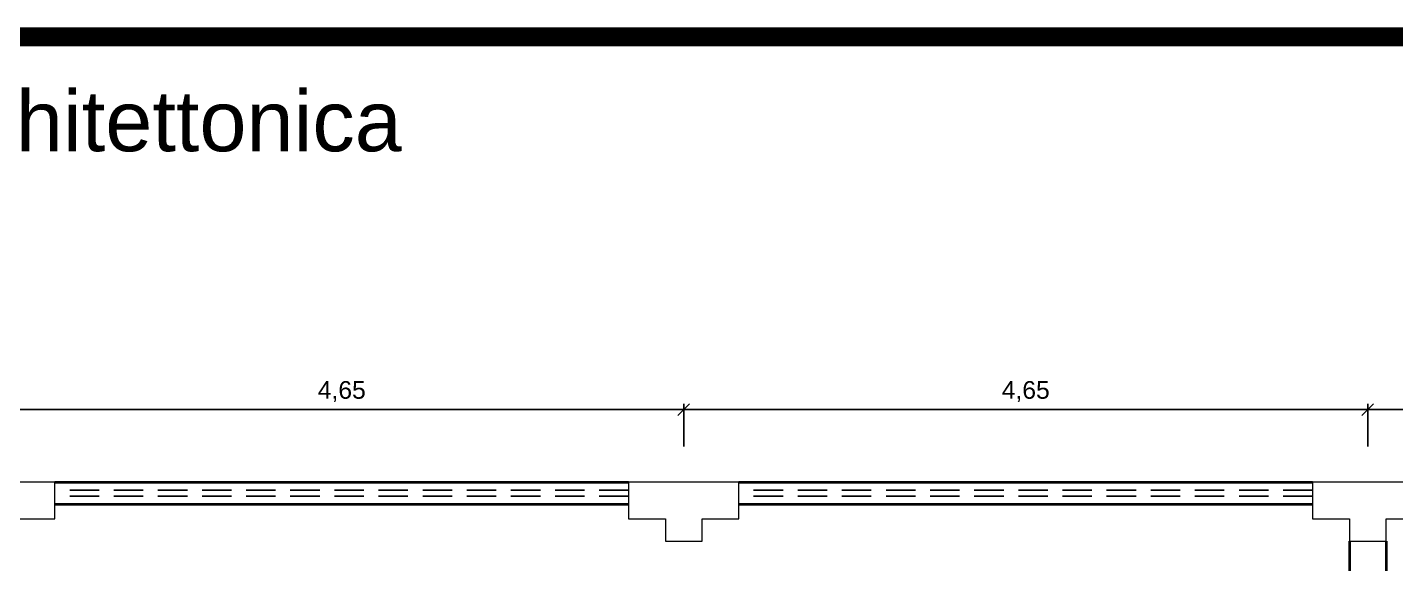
# Model space of a CAD drawing. Header units: millimetres. Extents: x 315.3 to 348.3, y 162.6 to 179.8.
# Drawn here: x 329.1 to 338.4, y 174.62 to 178.26 of the extents above; entities that cross this region are included whole.
import ezdxf

# ---------------------------------------------------------------- set-up
doc = ezdxf.new("R2010")
doc.units = ezdxf.units.MM
doc.linetypes.add('TRATTEGGIATA', pattern=[0.75, 0.5, -0.25])
for name, color, linetype, lineweight in [('MURATURA sezioni - section wall', 7, 'Continuous', 40), ('STRUTTURA - structure', 7, 'Continuous', 20), ('www.archweb.it - All rights reserved', 2, 'Continuous', 5)]:
    doc.layers.add(name, color=color, linetype=linetype, lineweight=lineweight)
doc.layers.add('QUOTE - dimension', color=252, linetype='Continuous')
doc.layers.add('VETRATE sezioni - windows sections', color=171, linetype='Continuous', true_color=0x4d79ff)
doc.styles.get("Standard").update_dxf_attribs({"font": 'arial.ttf'})
doc.dimstyles.new('aw', dxfattribs={"dimtxt": 0.12, "dimasz": 0.08, "dimexe": 0.04, "dimexo": 0, "dimgap": 0.05, "dimtad": 1, "dimzin": 1, "dimtxsty": 'Standard', "dimblk": 'OBLIQUE', "dimcen": 2.5, "dimadec": 0, "dimazin": 0, "dimtfac": 1, "dimtmove": 0, "dimatfit": 3, "dimfxl": 1, "dimarcsym": 0})

# ---------------------------------------------------------------- blocks, each defined once
blk = doc.blocks.new('_Oblique')
at = {"color": 0, "linetype": 'ByBlock', "lineweight": -2}
blk.add_line((-0.5, -0.5), (0.5, 0.5), dxfattribs=at)
blk = doc.blocks.new('*D8')
at = {"layer": 'DEFPOINTS', "color": 0}
for p in [(333.5628, 175.6663), (328.9128, 175.415), (333.5628, 175.416)]:
    blk.add_point(p, dxfattribs=at)
at = {"layer": 'QUOTE - dimension', "color": 0, "lineweight": -2}
for p, q in [((328.9128, 175.415), (328.9128, 175.7063)), ((328.9128, 175.6663), (333.5628, 175.6663)), ((333.5628, 175.416), (333.5628, 175.7063))]:
    blk.add_line(p, q, dxfattribs=at)
at = {"layer": 'QUOTE - dimension', "color": 0, "lineweight": -2, "xscale": 0.08, "yscale": 0.08, "zscale": 0.08, "rotation": 180}
blk.add_blockref('_Oblique', (328.9128, 175.6663), dxfattribs=at)
at = {"layer": 'QUOTE - dimension', "color": 0, "lineweight": -2, "xscale": 0.08, "yscale": 0.08, "zscale": 0.08}
blk.add_blockref('_Oblique', (333.5628, 175.6663), dxfattribs=at)
at = {"layer": 'QUOTE - dimension', "color": 0, "insert": (331.2378, 175.7884), "char_height": 0.12, "attachment_point": 5}
blk.add_mtext('4,65', dxfattribs=at)
blk = doc.blocks.new('*D9')
at = {"layer": 'DEFPOINTS', "color": 0}
for p in [(338.2128, 175.6663), (333.5628, 175.416), (338.2128, 175.416)]:
    blk.add_point(p, dxfattribs=at)
at = {"layer": 'QUOTE - dimension', "color": 0, "lineweight": -2}
for p, q in [((333.5628, 175.416), (333.5628, 175.7063)), ((333.5628, 175.6663), (338.2128, 175.6663)), ((338.2128, 175.416), (338.2128, 175.7063))]:
    blk.add_line(p, q, dxfattribs=at)
at = {"layer": 'QUOTE - dimension', "color": 0, "lineweight": -2, "xscale": 0.08, "yscale": 0.08, "zscale": 0.08, "rotation": 180}
blk.add_blockref('_Oblique', (333.5628, 175.6663), dxfattribs=at)
at = {"layer": 'QUOTE - dimension', "color": 0, "lineweight": -2, "xscale": 0.08, "yscale": 0.08, "zscale": 0.08}
blk.add_blockref('_Oblique', (338.2128, 175.6663), dxfattribs=at)
at = {"layer": 'QUOTE - dimension', "color": 0, "insert": (335.8878, 175.7884), "char_height": 0.12, "attachment_point": 5}
blk.add_mtext('4,65', dxfattribs=at)
blk = doc.blocks.new('*D10')
at = {"layer": 'DEFPOINTS', "color": 0}
for p in [(342.8628, 175.6663), (338.2128, 175.416), (342.8628, 175.415)]:
    blk.add_point(p, dxfattribs=at)
at = {"layer": 'QUOTE - dimension', "color": 0, "lineweight": -2}
for p, q in [((338.2128, 175.416), (338.2128, 175.7063)), ((338.2128, 175.6663), (342.8628, 175.6663)), ((342.8628, 175.415), (342.8628, 175.7063))]:
    blk.add_line(p, q, dxfattribs=at)
at = {"layer": 'QUOTE - dimension', "color": 0, "lineweight": -2, "xscale": 0.08, "yscale": 0.08, "zscale": 0.08, "rotation": 180}
blk.add_blockref('_Oblique', (338.2128, 175.6663), dxfattribs=at)
at = {"layer": 'QUOTE - dimension', "color": 0, "lineweight": -2, "xscale": 0.08, "yscale": 0.08, "zscale": 0.08}
blk.add_blockref('_Oblique', (342.8628, 175.6663), dxfattribs=at)
at = {"layer": 'QUOTE - dimension', "color": 0, "insert": (340.5378, 175.7884), "char_height": 0.12, "attachment_point": 5}
blk.add_mtext('4,65', dxfattribs=at)

msp = doc.modelspace()

# ---------------------------------------------------------------- linework, layer by layer
at = {"layer": 'MURATURA sezioni - section wall'}
for p, q in [((329.2878, 175.173), (333.1878, 175.173)), ((333.9378, 175.173), (337.8378, 175.173)), ((329.2878, 175.023), (333.1878, 175.023)), ((333.9378, 175.023), (337.8378, 175.023))]:
    msp.add_line(p, q, dxfattribs=at)
at = {"layer": 'MURATURA sezioni - section wall', "ltscale": 2}
for points in [[(338.0878, 174.773), (338.0878, 171.873)], [(338.3378, 174.773), (338.3378, 171.873)]]:
    msp.add_lwpolyline(points, dxfattribs=at)
at = {"layer": 'STRUTTURA - structure'}
for points in [[(329.0378, 174.923), (329.2878, 174.923), (329.2878, 175.173), (328.5378, 175.173), (328.5378, 174.923), (328.7878, 174.923), (328.7878, 174.773), (329.0378, 174.773)], [(333.6878, 174.923), (333.9378, 174.923), (333.9378, 175.173), (333.1878, 175.173), (333.1878, 174.923), (333.4378, 174.923), (333.4378, 174.773), (333.6878, 174.773)], [(338.3378, 174.923), (338.5878, 174.923), (338.5878, 175.173), (337.8378, 175.173), (337.8378, 174.923), (338.0878, 174.923), (338.0878, 174.773), (338.3378, 174.773)]]:
    msp.add_lwpolyline(points, close=True, dxfattribs=at)
at = {"layer": 'VETRATE sezioni - windows sections', "linetype": 'TRATTEGGIATA', "ltscale": 0.4}
for points in [[(333.1878, 175.118), (329.2878, 175.118)], [(333.1878, 175.078), (329.2878, 175.078)], [(337.8378, 175.118), (333.9378, 175.118)], [(337.8378, 175.078), (333.9378, 175.078)]]:
    msp.add_lwpolyline(points, dxfattribs=at)
at = {"layer": 'www.archweb.it - All rights reserved', "color": 7, "ltscale": 0.02, "true_color": 0xffffff, "const_width": 0.1282}
msp.add_lwpolyline([(315.3478, 178.1991), (348.2132, 178.1991)], dxfattribs=at)

# ---------------------------------------------------------------- texts
at = {"layer": 'www.archweb.it - All rights reserved', "color": 253}
msp.add_text('Contenitore di strumenti CAD per la progettazione architettonica', height=0.412099, dxfattribs=at).set_placement((315.3279, 177.4214))

# ---------------------------------------------------------------- dimensions: what is measured, and where the dimension line sits
at = {"layer": 'QUOTE - dimension'}
for base, p1, p2, picture, middle in [((333.5628, 175.6663), (328.9128, 175.415), (333.5628, 175.416), '*D8', (331.2378, 175.7884)), ((338.2128, 175.6663), (333.5628, 175.416), (338.2128, 175.416), '*D9', (335.8878, 175.7884)), ((342.8628, 175.6663), (338.2128, 175.416), (342.8628, 175.415), '*D10', (340.5378, 175.7884))]:
    dim = msp.add_linear_dim(base=base, p1=p1, p2=p2, dimstyle='aw', dxfattribs=at)
    dim.commit()
    dim.dimension.update_dxf_attribs({"geometry": picture, "text_midpoint": middle})

doc.saveas('drawing.dxf')
